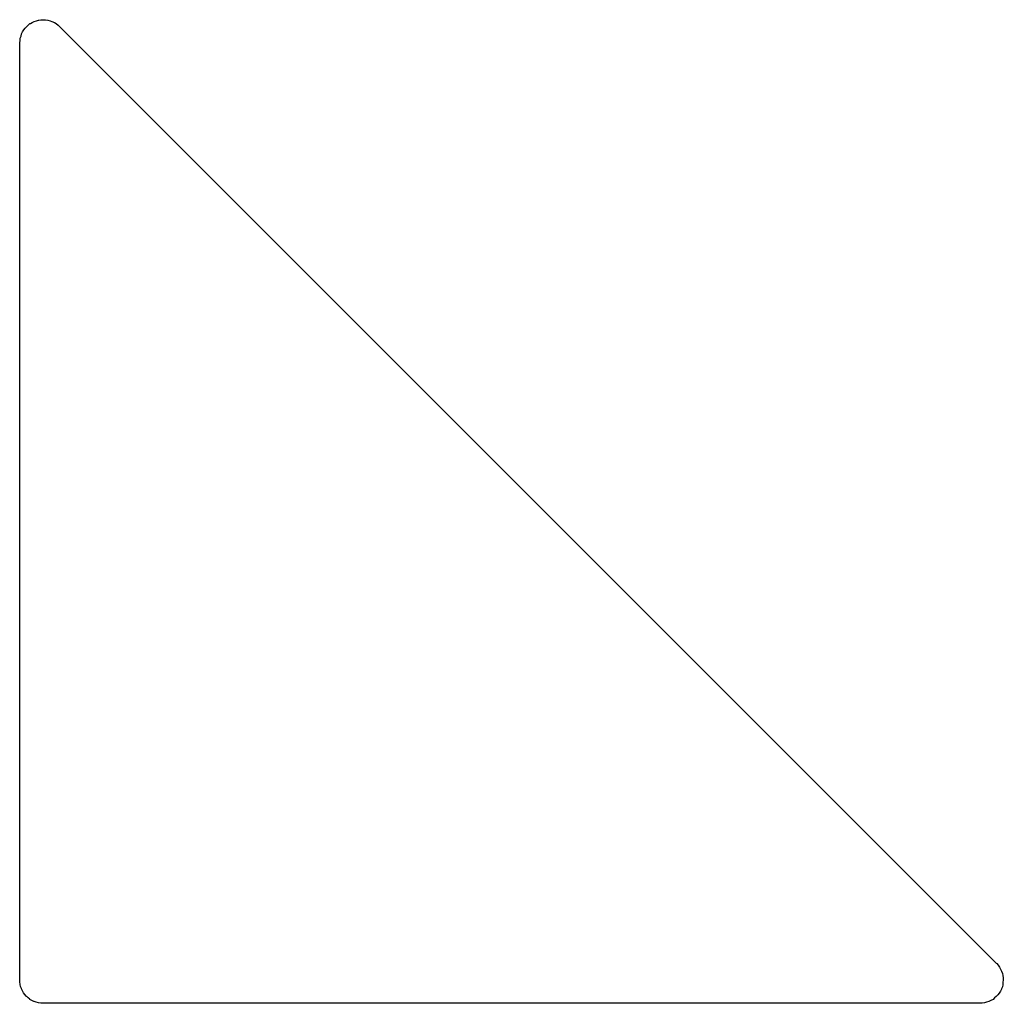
# Model space of a CAD drawing. Extents: x 69 to 231, y -100 to -51.
# Drawn here: x 105.35 to 107.45, y -90.05 to -87.95 of the extents above; entities that cross this region are included whole.
import ezdxf

# ---------------------------------------------------------------- set-up
doc = ezdxf.new("R2010")
doc.units = 0
doc.layers.add('BLACK', color=7, linetype='CONTINUOUS')

msp = doc.modelspace()

# ---------------------------------------------------------------- linework, layer by layer
at = {"layer": 'BLACK', "linetype": 'CONTINUOUS'}
for p, q in [((105.359, -87.9718), (105.362, -87.968)), ((105.362, -87.968), (105.365, -87.9644)), ((105.365, -87.9643), (105.369, -87.9613)), ((105.365, -87.9644), (105.365, -87.9643)), ((105.365, -87.9643), (105.365, -87.9643)), ((105.369, -87.9613), (105.372, -87.9583)), ((105.372, -87.9583), (105.373, -87.9582)), ((105.373, -87.9582), (105.377, -87.956)), ((105.373, -87.9582), (105.373, -87.9582)), ((105.377, -87.956), (105.381, -87.9537)), ((105.381, -87.9536), (105.386, -87.9524)), ((105.381, -87.9537), (105.381, -87.9536)), ((105.381, -87.9537), (105.381, -87.9537)), ((105.386, -87.9524), (105.39, -87.9509)), ((105.39, -87.9509), (105.391, -87.9509)), ((105.391, -87.9509), (105.395, -87.9505)), ((105.391, -87.9509), (105.391, -87.9509)), ((105.395, -87.9505), (105.4, -87.95)), ((105.4, -87.95), (105.4, -87.95)), ((105.4, -87.95), (105.4, -87.95)), ((105.4, -87.95), (105.405, -87.9505)), ((105.405, -87.9505), (105.41, -87.951)), ((105.41, -87.951), (105.41, -87.951)), ((105.41, -87.951), (105.41, -87.951)), ((105.41, -87.951), (105.415, -87.9524)), ((105.415, -87.9524), (105.419, -87.9538)), ((105.419, -87.9538), (105.419, -87.9539)), ((105.419, -87.9539), (105.419, -87.9539)), ((105.419, -87.9539), (105.424, -87.9561)), ((105.424, -87.9561), (105.428, -87.9584)), ((105.428, -87.9584), (105.428, -87.9585)), ((105.428, -87.9585), (105.428, -87.9585)), ((105.428, -87.9585), (105.432, -87.9617)), ((105.432, -87.9617), (105.435, -87.9646)), ((105.435, -87.9646), (105.435, -87.9648)), ((105.435, -87.9648), (105.435, -87.9648)), ((105.435, -87.9648), (105.435, -87.9648)), ((105.435, -87.9648), (107.435, -89.9646)), ((105.351, -87.9896), (105.353, -87.985)), ((105.351, -87.9897), (105.351, -87.9896)), ((105.351, -87.9898), (105.351, -87.9897)), ((105.351, -87.9945), (105.351, -87.9898)), ((105.353, -87.985), (105.354, -87.9805)), ((105.354, -87.9803), (105.356, -87.9761)), ((105.354, -87.9804), (105.354, -87.9803)), ((105.354, -87.9805), (105.354, -87.9804)), ((105.356, -87.9761), (105.359, -87.9719)), ((105.359, -87.9719), (105.359, -87.9718)), ((105.359, -87.9718), (105.359, -87.9718)), ((105.35, -87.9993), (105.351, -87.9945)), ((105.35, -87.9995), (105.35, -87.9993)), ((105.35, -88), (105.35, -87.9995)), ((105.35, -87.9995), (105.35, -87.9995)), ((105.35, -87.9995), (105.35, -87.9995)), ((105.35, -90), (105.35, -88)), ((107.435, -89.9646), (107.436, -89.965)), ((107.436, -89.965), (107.436, -89.965)), ((107.436, -89.965), (107.436, -89.965)), ((107.436, -89.965), (107.436, -89.9651)), ((107.436, -89.9651), (107.439, -89.9687)), ((107.439, -89.9687), (107.442, -89.9726)), ((107.442, -89.9726), (107.442, -89.9727)), ((107.442, -89.9727), (107.442, -89.9728)), ((107.442, -89.9728), (107.444, -89.977)), ((107.444, -89.977), (107.446, -89.9813)), ((107.446, -89.9813), (107.446, -89.9814)), ((107.446, -89.9814), (107.446, -89.9814)), ((107.446, -89.9814), (107.448, -89.9862)), ((105.35, -90.0047), (105.35, -90)), ((105.351, -90.0094), (105.35, -90.0047)), ((107.448, -89.9862), (107.449, -89.9906)), ((107.449, -89.9906), (107.449, -89.9907)), ((107.449, -89.9907), (107.449, -89.9908)), ((107.449, -89.9908), (107.45, -89.9956)), ((107.45, -90.0005), (107.449, -90.0051)), ((107.449, -90.0051), (107.449, -90.0101)), ((107.45, -89.9956), (107.45, -90.0003)), ((107.45, -90.0003), (107.45, -90.0004)), ((107.45, -90.0004), (107.45, -90.0005)), ((105.351, -90.0095), (105.351, -90.0094)), ((105.351, -90.0097), (105.351, -90.0095)), ((105.352, -90.0143), (105.351, -90.0097)), ((105.354, -90.0187), (105.352, -90.0143)), ((105.354, -90.0189), (105.354, -90.0187)), ((105.354, -90.0191), (105.354, -90.0189)), ((105.356, -90.0233), (105.354, -90.0191)), ((105.358, -90.0274), (105.356, -90.0233)), ((107.444, -90.0237), (107.441, -90.028)), ((107.446, -90.0195), (107.444, -90.0237)), ((107.448, -90.0147), (107.446, -90.0194)), ((107.446, -90.0194), (107.446, -90.0195)), ((107.446, -90.0195), (107.446, -90.0195)), ((107.449, -90.0102), (107.448, -90.0147)), ((107.449, -90.0101), (107.449, -90.0101)), ((107.449, -90.0101), (107.449, -90.0102)), ((105.358, -90.0275), (105.358, -90.0274)), ((105.358, -90.0277), (105.358, -90.0275)), ((105.361, -90.0314), (105.358, -90.0277)), ((105.364, -90.035), (105.361, -90.0314)), ((105.364, -90.0351), (105.364, -90.035)), ((105.365, -90.0352), (105.364, -90.0351)), ((105.368, -90.0383), (105.365, -90.0352)), ((105.372, -90.0413), (105.368, -90.0383)), ((105.372, -90.0415), (105.372, -90.0413)), ((105.372, -90.0413), (105.372, -90.0413)), ((105.376, -90.0437), (105.372, -90.0415)), ((105.38, -90.046), (105.376, -90.0437)), ((105.381, -90.0461), (105.38, -90.046)), ((105.38, -90.046), (105.38, -90.046)), ((105.385, -90.0475), (105.381, -90.0461)), ((105.39, -90.0489), (105.385, -90.0475)), ((107.414, -90.0477), (107.41, -90.049)), ((107.419, -90.0463), (107.414, -90.0477)), ((107.423, -90.044), (107.419, -90.0462)), ((107.419, -90.0462), (107.419, -90.0463)), ((107.419, -90.0463), (107.419, -90.0463)), ((107.428, -90.0417), (107.423, -90.044)), ((107.431, -90.0386), (107.428, -90.0416)), ((107.428, -90.0416), (107.428, -90.0417)), ((107.428, -90.0417), (107.428, -90.0417)), ((107.435, -90.0356), (107.431, -90.0386)), ((107.438, -90.0317), (107.435, -90.0355)), ((107.435, -90.0355), (107.435, -90.0355)), ((107.435, -90.0355), (107.435, -90.0356)), ((107.441, -90.0281), (107.438, -90.0317)), ((107.441, -90.028), (107.441, -90.028)), ((107.441, -90.028), (107.441, -90.0281)), ((105.39, -90.049), (105.39, -90.0489)), ((105.39, -90.0489), (105.39, -90.0489)), ((105.395, -90.0495), (105.39, -90.049)), ((105.399, -90.05), (105.395, -90.0495)), ((105.4, -90.05), (105.399, -90.05)), ((105.4, -90.05), (105.4, -90.05)), ((105.4, -90.05), (105.4, -90.05)), ((107.4, -90.05), (105.4, -90.05)), ((105.4, -90.05), (105.4, -90.05)), ((107.405, -90.0495), (107.4, -90.05)), ((107.41, -90.0491), (107.405, -90.0495)), ((107.41, -90.049), (107.41, -90.0491)), ((107.41, -90.0491), (107.41, -90.0491))]:
    msp.add_line(p, q, dxfattribs=at)

doc.saveas('drawing.dxf')
